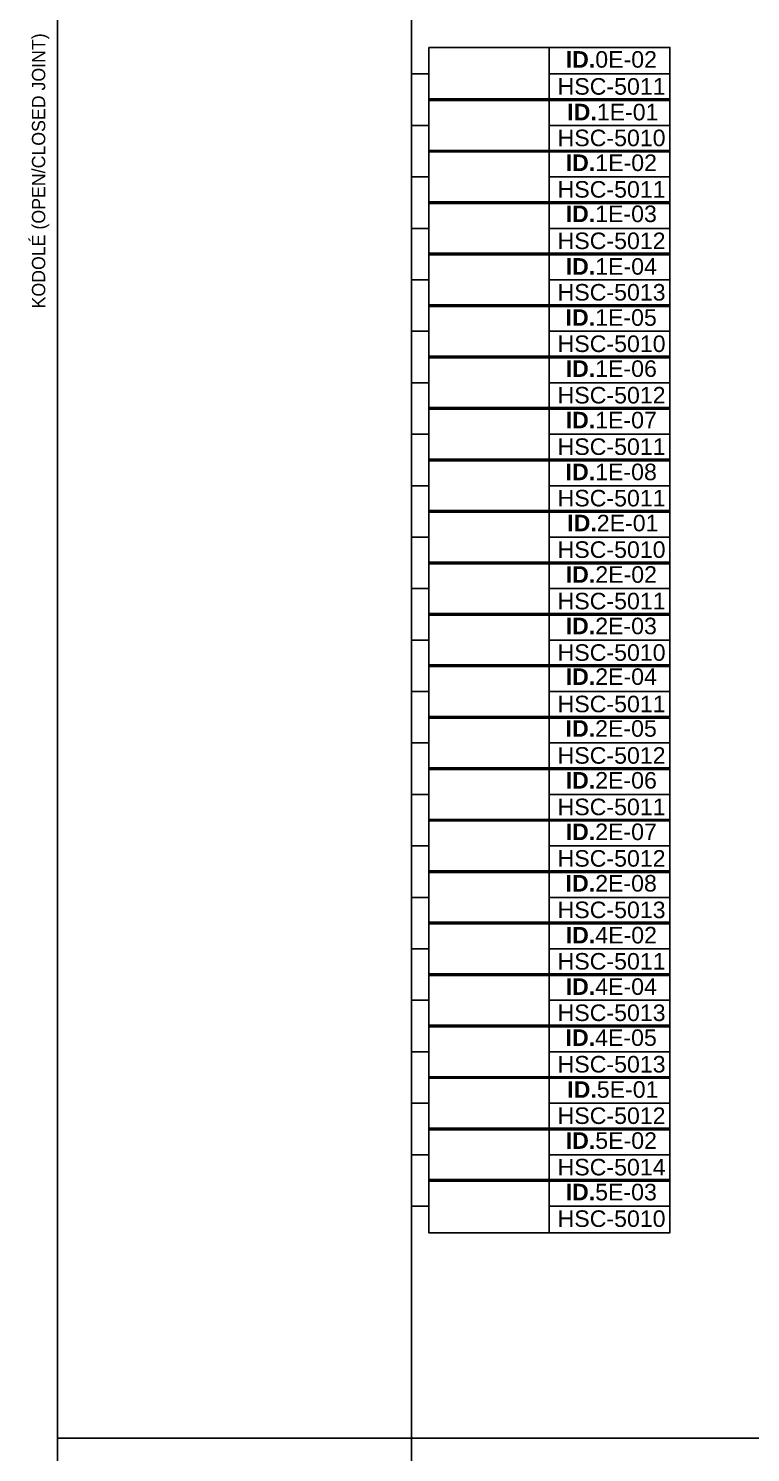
# Model space of a CAD drawing. Header units: metres. Extents: x -325 to 301, y -147 to 149.
# Drawn here: x -138.59 to -118.19, y 33.05 to 73.29 of the extents above; entities that cross this region are included whole.
import ezdxf

# ---------------------------------------------------------------- set-up
doc = ezdxf.new("R2010")
doc.units = ezdxf.units.M
doc.layers.add('-aux', color=50, linetype='Continuous', plot=False)
for name, color, linetype in [('A-KEYPLAN DETAILS POINT', 3, 'Continuous'), ('A-KEYPLAN_HATCH', 7, 'Continuous'), ('A_TEXT_2', 7, 'Continuous'), ('EIT_0 Llegenda', 7, 'Continuous')]:
    doc.layers.add(name, color=color, linetype=linetype)
doc.layers.add('A-KEYPLAN ID', color=7, linetype='Continuous', true_color=0x7f3f00)
doc.styles.get("Standard").update_dxf_attribs({"font": 'arial.ttf'})
doc.styles.add('x-llegenda materials$0$ENGRAVERS', font='TT0586M.TTF')

# ---------------------------------------------------------------- blocks, each defined once
blk = doc.blocks.new('0E_2_MON')
at = {"layer": 'A-KEYPLAN DETAILS POINT'}
blk.add_lwpolyline([(0, 0), (-0.5, 0)], dxfattribs=at)
at = {"layer": 'A-KEYPLAN ID'}
for points in [[(0, 0.75), (3.408, 0.75), (3.408, -0.75), (0, -0.75)], [(3.408, 0.75), (6.816, 0.75), (6.816, -0.75), (3.408, -0.75)], [(3.408, 0), (6.816, 0), (6.816, -0.75), (3.408, -0.75)]]:
    blk.add_lwpolyline(points, close=True, dxfattribs=at)
at = {"layer": 'A_TEXT_2', "attachment_point": 1}
for s, insert, char_height in [('\\pi0.11245;{\\fArial|b1|i0|c0|p34;ID.}0E-02', (3.759, 0.645), 0.46757), ('HSC-5011', (3.642, -0.118), 0.4676)]:
    blk.add_mtext_dynamic_manual_height_columns(s, width=2.72351, gutter_width=2.805, heights=[0], dxfattribs=dict(at, insert=insert, char_height=char_height))
blk = doc.blocks.new('1E_3_MON')
at = {"layer": 'A-KEYPLAN DETAILS POINT'}
blk.add_lwpolyline([(0, 0), (-0.5, 0)], dxfattribs=at)
at = {"layer": 'A-KEYPLAN ID'}
for points in [[(0, 0.75), (3.408, 0.75), (3.408, -0.75), (0, -0.75)], [(3.408, 0.75), (6.816, 0.75), (6.816, -0.75), (3.408, -0.75)], [(3.408, 0), (6.816, 0), (6.816, -0.75), (3.408, -0.75)]]:
    blk.add_lwpolyline(points, close=True, dxfattribs=at)
at = {"layer": 'A_TEXT_2', "attachment_point": 1}
for s, insert, char_height in [('\\pi0.11005;{\\fArial|b1|i0|c0|p34;ID.}1E-03', (3.759, 0.645), 0.46757), ('HSC-5012', (3.642, -0.118), 0.4676)]:
    blk.add_mtext_dynamic_manual_height_columns(s, width=2.72351, gutter_width=2.805, heights=[0], dxfattribs=dict(at, insert=insert, char_height=char_height))
blk = doc.blocks.new('1E_4_MON')
at = {"layer": 'A-KEYPLAN DETAILS POINT'}
blk.add_lwpolyline([(0, 0), (-0.5, 0)], dxfattribs=at)
at = {"layer": 'A-KEYPLAN ID'}
for points in [[(0, 0.75), (3.408, 0.75), (3.408, -0.75), (0, -0.75)], [(3.408, 0.75), (6.816, 0.75), (6.816, -0.75), (3.408, -0.75)], [(3.408, 0), (6.816, 0), (6.816, -0.75), (3.408, -0.75)]]:
    blk.add_lwpolyline(points, close=True, dxfattribs=at)
at = {"layer": 'A_TEXT_2', "attachment_point": 1}
for s, insert, char_height in [('\\pi0.11101;{\\fArial|b1|i0|c0|p34;ID.}1E-04', (3.759, 0.613), 0.46757), ('HSC-5013', (3.642, -0.118), 0.4676)]:
    blk.add_mtext_dynamic_manual_height_columns(s, width=2.72351, gutter_width=2.805, heights=[0], dxfattribs=dict(at, insert=insert, char_height=char_height))
blk = doc.blocks.new('1E_5_MON')
at = {"layer": 'A-KEYPLAN DETAILS POINT'}
blk.add_lwpolyline([(0, 0), (-0.5, 0)], dxfattribs=at)
at = {"layer": 'A-KEYPLAN ID'}
for points in [[(0, 0.75), (3.408, 0.75), (3.408, -0.75), (0, -0.75)], [(3.408, 0.75), (6.816, 0.75), (6.816, -0.75), (3.408, -0.75)], [(3.408, 0), (6.816, 0), (6.816, -0.75), (3.408, -0.75)]]:
    blk.add_lwpolyline(points, close=True, dxfattribs=at)
at = {"layer": 'A_TEXT_2', "attachment_point": 1}
for s, insert, char_height in [('\\pi0.1083;{\\fArial|b1|i0|c0|p34;ID.}1E-05', (3.759, 0.623), 0.46757), ('HSC-5010', (3.642, -0.118), 0.4676)]:
    blk.add_mtext_dynamic_manual_height_columns(s, width=2.72351, gutter_width=2.805, heights=[0], dxfattribs=dict(at, insert=insert, char_height=char_height))
blk = doc.blocks.new('1E_1_MON')
at = {"layer": 'A-KEYPLAN DETAILS POINT'}
blk.add_lwpolyline([(0, 0), (-0.5, 0)], dxfattribs=at)
at = {"layer": 'A-KEYPLAN ID'}
for points in [[(0, 0.75), (3.408, 0.75), (3.408, -0.75), (0, -0.75)], [(3.408, 0.75), (6.816, 0.75), (6.816, -0.75), (3.408, -0.75)], [(3.408, 0), (6.816, 0), (6.816, -0.75), (3.408, -0.75)]]:
    blk.add_lwpolyline(points, close=True, dxfattribs=at)
at = {"layer": 'A_TEXT_2', "attachment_point": 1}
for s, insert, char_height in [('\\pi0.15518;{\\fArial|b1|i0|c0|p34;ID.}1E-01', (3.759, 0.612), 0.46757), ('HSC-5010', (3.642, -0.118), 0.4676)]:
    blk.add_mtext_dynamic_manual_height_columns(s, width=2.72351, gutter_width=2.805, heights=[0], dxfattribs=dict(at, insert=insert, char_height=char_height))
blk = doc.blocks.new('1E_6_MON')
at = {"layer": 'A-KEYPLAN DETAILS POINT'}
blk.add_lwpolyline([(0, 0), (-0.5, 0)], dxfattribs=at)
at = {"layer": 'A-KEYPLAN ID'}
for points in [[(0, 0.75), (3.408, 0.75), (3.408, -0.75), (0, -0.75)], [(3.408, 0.75), (6.816, 0.75), (6.816, -0.75), (3.408, -0.75)], [(3.408, 0), (6.816, 0), (6.816, -0.75), (3.408, -0.75)]]:
    blk.add_lwpolyline(points, close=True, dxfattribs=at)
at = {"layer": 'A_TEXT_2', "attachment_point": 1}
for s, insert, char_height in [('\\pi0.11021;{\\fArial|b1|i0|c0|p34;ID.}1E-06', (3.759, 0.633), 0.46757), ('HSC-5012', (3.642, -0.118), 0.4676)]:
    blk.add_mtext_dynamic_manual_height_columns(s, width=2.72351, gutter_width=2.805, heights=[0], dxfattribs=dict(at, insert=insert, char_height=char_height))
blk = doc.blocks.new('1E_7_MON')
at = {"layer": 'A-KEYPLAN DETAILS POINT'}
blk.add_lwpolyline([(0, 0), (-0.5, 0)], dxfattribs=at)
at = {"layer": 'A-KEYPLAN ID'}
for points in [[(0, 0.75), (3.408, 0.75), (3.408, -0.75), (0, -0.75)], [(3.408, 0.75), (6.816, 0.75), (6.816, -0.75), (3.408, -0.75)], [(3.408, 0), (6.816, 0), (6.816, -0.75), (3.408, -0.75)]]:
    blk.add_lwpolyline(points, close=True, dxfattribs=at)
at = {"layer": 'A_TEXT_2', "attachment_point": 1}
for s, insert, char_height in [('\\pi0.11005;{\\fArial|b1|i0|c0|p34;ID.}1E-07', (3.759, 0.633), 0.46757), ('HSC-5011', (3.642, -0.118), 0.4676)]:
    blk.add_mtext_dynamic_manual_height_columns(s, width=2.72351, gutter_width=2.805, heights=[0], dxfattribs=dict(at, insert=insert, char_height=char_height))
blk = doc.blocks.new('1E_8_MON')
at = {"layer": 'A-KEYPLAN DETAILS POINT'}
blk.add_lwpolyline([(0, 0), (-0.5, 0)], dxfattribs=at)
at = {"layer": 'A-KEYPLAN ID'}
for points in [[(0, 0.75), (3.408, 0.75), (3.408, -0.75), (0, -0.75)], [(3.408, 0.75), (6.816, 0.75), (6.816, -0.75), (3.408, -0.75)], [(3.408, 0), (6.816, 0), (6.816, -0.75), (3.408, -0.75)]]:
    blk.add_lwpolyline(points, close=True, dxfattribs=at)
at = {"layer": 'A_TEXT_2', "attachment_point": 1}
for s, insert, char_height in [('\\pi0.10958;{\\fArial|b1|i0|c0|p34;ID.}1E-08', (3.759, 0.623), 0.46757), ('HSC-5011', (3.642, -0.118), 0.4676)]:
    blk.add_mtext_dynamic_manual_height_columns(s, width=2.72351, gutter_width=2.805, heights=[0], dxfattribs=dict(at, insert=insert, char_height=char_height))
blk = doc.blocks.new('1E_2_MON')
at = {"layer": 'A-KEYPLAN DETAILS POINT'}
blk.add_lwpolyline([(0, 0), (-0.5, 0)], dxfattribs=at)
at = {"layer": 'A-KEYPLAN ID'}
for points in [[(0, 0.75), (3.408, 0.75), (3.408, -0.75), (0, -0.75)], [(3.408, 0.75), (6.816, 0.75), (6.816, -0.75), (3.408, -0.75)], [(3.408, 0), (6.816, 0), (6.816, -0.75), (3.408, -0.75)]]:
    blk.add_lwpolyline(points, close=True, dxfattribs=at)
at = {"layer": 'A_TEXT_2', "attachment_point": 1}
for s, insert, char_height in [('\\pi0.11245;{\\fArial|b1|i0|c0|p34;ID.}1E-02', (3.759, 0.634), 0.46757), ('HSC-5011', (3.642, -0.118), 0.4676)]:
    blk.add_mtext_dynamic_manual_height_columns(s, width=2.72351, gutter_width=2.805, heights=[0], dxfattribs=dict(at, insert=insert, char_height=char_height))
blk = doc.blocks.new('2E_1_MON')
at = {"layer": 'A-KEYPLAN DETAILS POINT'}
blk.add_lwpolyline([(0, 0), (-0.5, 0)], dxfattribs=at)
at = {"layer": 'A-KEYPLAN ID'}
for points in [[(0, 0.75), (3.408, 0.75), (3.408, -0.75), (0, -0.75)], [(3.408, 0.75), (6.816, 0.75), (6.816, -0.75), (3.408, -0.75)], [(3.408, 0), (6.816, 0), (6.816, -0.75), (3.408, -0.75)]]:
    blk.add_lwpolyline(points, close=True, dxfattribs=at)
at = {"layer": 'A_TEXT_2', "attachment_point": 1}
for s, insert, char_height in [('\\pi0.15518;{\\fArial|b1|i0|c0|p34;ID.}2E-01', (3.759, 0.633), 0.46757), ('HSC-5010', (3.642, -0.118), 0.4676)]:
    blk.add_mtext_dynamic_manual_height_columns(s, width=2.72351, gutter_width=2.805, heights=[0], dxfattribs=dict(at, insert=insert, char_height=char_height))
blk = doc.blocks.new('2E_3_MON')
at = {"layer": 'A-KEYPLAN DETAILS POINT'}
blk.add_lwpolyline([(0, 0), (-0.5, 0)], dxfattribs=at)
at = {"layer": 'A-KEYPLAN ID'}
for points in [[(0, 0.75), (3.408, 0.75), (3.408, -0.75), (0, -0.75)], [(3.408, 0.75), (6.816, 0.75), (6.816, -0.75), (3.408, -0.75)], [(3.408, 0), (6.816, 0), (6.816, -0.75), (3.408, -0.75)]]:
    blk.add_lwpolyline(points, close=True, dxfattribs=at)
at = {"layer": 'A_TEXT_2', "attachment_point": 1}
for s, insert, char_height in [('\\pi0.11005;{\\fArial|b1|i0|c0|p34;ID.}2E-03', (3.759, 0.633), 0.46757), ('HSC-5010', (3.642, -0.118), 0.4676)]:
    blk.add_mtext_dynamic_manual_height_columns(s, width=2.72351, gutter_width=2.805, heights=[0], dxfattribs=dict(at, insert=insert, char_height=char_height))
blk = doc.blocks.new('2E_2_MON')
at = {"layer": 'A-KEYPLAN DETAILS POINT'}
blk.add_lwpolyline([(0, 0), (-0.5, 0)], dxfattribs=at)
at = {"layer": 'A-KEYPLAN ID'}
for points in [[(0, 0.75), (3.408, 0.75), (3.408, -0.75), (0, -0.75)], [(3.408, 0.75), (6.816, 0.75), (6.816, -0.75), (3.408, -0.75)], [(3.408, 0), (6.816, 0), (6.816, -0.75), (3.408, -0.75)]]:
    blk.add_lwpolyline(points, close=True, dxfattribs=at)
at = {"layer": 'A_TEXT_2', "attachment_point": 1}
for s, insert, char_height in [('\\pi0.11245;{\\fArial|b1|i0|c0|p34;ID.}2E-02', (3.759, 0.633), 0.46757), ('HSC-5011', (3.642, -0.118), 0.4676)]:
    blk.add_mtext_dynamic_manual_height_columns(s, width=2.72351, gutter_width=2.805, heights=[0], dxfattribs=dict(at, insert=insert, char_height=char_height))
blk = doc.blocks.new('2E_6_MON')
at = {"layer": 'A-KEYPLAN DETAILS POINT'}
blk.add_lwpolyline([(0, 0), (-0.5, 0)], dxfattribs=at)
at = {"layer": 'A-KEYPLAN ID'}
for points in [[(0, 0.75), (3.408, 0.75), (3.408, -0.75), (0, -0.75)], [(3.408, 0.75), (6.816, 0.75), (6.816, 0), (3.408, 0)], [(3.408, 0), (6.816, 0), (6.816, -0.75), (3.408, -0.75)]]:
    blk.add_lwpolyline(points, close=True, dxfattribs=at)
at = {"layer": 'A_TEXT_2', "attachment_point": 1}
for s, insert, char_height in [('\\pi0.11021;{\\fArial|b1|i0|c0|p34;ID.}2E-06', (3.759, 0.633), 0.46757), ('HSC-5011', (3.642, -0.118), 0.4676)]:
    blk.add_mtext_dynamic_manual_height_columns(s, width=2.72351, gutter_width=2.805, heights=[0], dxfattribs=dict(at, insert=insert, char_height=char_height))
blk = doc.blocks.new('2E_5_MON')
at = {"layer": 'A-KEYPLAN DETAILS POINT'}
blk.add_lwpolyline([(0, 0), (-0.5, 0)], dxfattribs=at)
at = {"layer": 'A-KEYPLAN ID'}
for points in [[(0, 0.75), (3.408, 0.75), (3.408, -0.75), (0, -0.75)], [(3.408, 0.75), (6.816, 0.75), (6.816, 0), (3.408, 0)], [(3.408, 0), (6.816, 0), (6.816, -0.75), (3.408, -0.75)]]:
    blk.add_lwpolyline(points, close=True, dxfattribs=at)
at = {"layer": 'A_TEXT_2', "attachment_point": 1}
for s, insert, char_height in [('\\pi0.1083;{\\fArial|b1|i0|c0|p34;ID.}2E-05', (3.759, 0.644), 0.46757), ('HSC-5012', (3.642, -0.118), 0.4676)]:
    blk.add_mtext_dynamic_manual_height_columns(s, width=2.72351, gutter_width=2.805, heights=[0], dxfattribs=dict(at, insert=insert, char_height=char_height))
blk = doc.blocks.new('2E_7_MON')
at = {"layer": 'A-KEYPLAN DETAILS POINT'}
blk.add_lwpolyline([(0, 0), (-0.5, 0)], dxfattribs=at)
at = {"layer": 'A-KEYPLAN ID'}
for points in [[(0, 0.75), (3.408, 0.75), (3.408, -0.75), (0, -0.75)], [(3.408, 0.75), (6.816, 0.75), (6.816, 0), (3.408, 0)], [(3.408, 0), (6.816, 0), (6.816, -0.75), (3.408, -0.75)]]:
    blk.add_lwpolyline(points, close=True, dxfattribs=at)
at = {"layer": 'A_TEXT_2', "attachment_point": 1}
for s, insert, char_height in [('\\pi0.11005;{\\fArial|b1|i0|c0|p34;ID.}2E-07', (3.759, 0.633), 0.46757), ('HSC-5012', (3.642, -0.118), 0.4676)]:
    blk.add_mtext_dynamic_manual_height_columns(s, width=2.72351, gutter_width=2.805, heights=[0], dxfattribs=dict(at, insert=insert, char_height=char_height))
blk = doc.blocks.new('2E_8_MON')
at = {"layer": 'A-KEYPLAN DETAILS POINT'}
blk.add_lwpolyline([(0, 0), (-0.5, 0)], dxfattribs=at)
at = {"layer": 'A-KEYPLAN ID'}
for points in [[(0, 0.75), (3.408, 0.75), (3.408, -0.75), (0, -0.75)], [(3.408, 0.75), (6.816, 0.75), (6.816, 0), (3.408, 0)], [(3.408, 0), (6.816, 0), (6.816, -0.75), (3.408, -0.75)]]:
    blk.add_lwpolyline(points, close=True, dxfattribs=at)
at = {"layer": 'A_TEXT_2', "attachment_point": 1}
for s, insert, char_height in [('\\pi0.10958;{\\fArial|b1|i0|c0|p34;ID.}2E-08', (3.759, 0.633), 0.46757), ('HSC-5013', (3.642, -0.118), 0.4676)]:
    blk.add_mtext_dynamic_manual_height_columns(s, width=2.72351, gutter_width=2.805, heights=[0], dxfattribs=dict(at, insert=insert, char_height=char_height))
blk = doc.blocks.new('2E_4_MON+')
at = {"layer": 'A-KEYPLAN DETAILS POINT'}
blk.add_lwpolyline([(0, 0), (-0.5, 0)], dxfattribs=at)
at = {"layer": 'A-KEYPLAN ID'}
for points in [[(0, 0.75), (3.408, 0.75), (3.408, -0.75), (0, -0.75)], [(3.408, 0.75), (6.816, 0.75), (6.816, -0.75), (3.408, -0.75)], [(3.408, 0), (6.816, 0), (6.816, -0.75), (3.408, -0.75)]]:
    blk.add_lwpolyline(points, close=True, dxfattribs=at)
at = {"layer": 'A_TEXT_2', "attachment_point": 1}
for s, insert, char_height in [('\\pi0.11101;{\\fArial|b1|i0|c0|p34;ID.}2E-04', (3.759, 0.655), 0.46757), ('HSC-5011', (3.642, -0.118), 0.4676)]:
    blk.add_mtext_dynamic_manual_height_columns(s, width=2.72351, gutter_width=2.805, heights=[0], dxfattribs=dict(at, insert=insert, char_height=char_height))
blk = doc.blocks.new('4E_2_MON')
at = {"layer": 'A-KEYPLAN DETAILS POINT'}
blk.add_lwpolyline([(0, 0), (-0.5, 0)], dxfattribs=at)
at = {"layer": 'A-KEYPLAN ID'}
for points in [[(0, 0.75), (3.408, 0.75), (3.408, -0.75), (0, -0.75)], [(3.408, 0.75), (6.816, 0.75), (6.816, 0), (3.408, 0)], [(3.408, 0), (6.816, 0), (6.816, -0.75), (3.408, -0.75)]]:
    blk.add_lwpolyline(points, close=True, dxfattribs=at)
at = {"layer": 'A_TEXT_2', "attachment_point": 1}
for s, insert, char_height in [('\\pi0.11245;{\\fArial|b1|i0|c0|p34;ID.}4E-02', (3.759, 0.622), 0.46757), ('HSC-5011', (3.642, -0.118), 0.4676)]:
    blk.add_mtext_dynamic_manual_height_columns(s, width=2.72351, gutter_width=2.805, heights=[0], dxfattribs=dict(at, insert=insert, char_height=char_height))
blk = doc.blocks.new('4E_4_MON')
at = {"layer": 'A-KEYPLAN DETAILS POINT'}
blk.add_lwpolyline([(0.011, 0), (-0.489, 0)], dxfattribs=at)
at = {"layer": 'A-KEYPLAN ID'}
for points in [[(0, 0.75), (3.408, 0.75), (3.408, -0.75), (0, -0.75)], [(3.408, 0.75), (6.816, 0.75), (6.816, 0), (3.408, 0)], [(3.408, 0), (6.816, 0), (6.816, -0.75), (3.408, -0.75)]]:
    blk.add_lwpolyline(points, close=True, dxfattribs=at)
at = {"layer": 'A_TEXT_2', "attachment_point": 1}
for s, insert, char_height in [('\\pi0.11101;{\\fArial|b1|i0|c0|p34;ID.}4E-04', (3.759, 0.622), 0.46757), ('HSC-5013', (3.642, -0.118), 0.4676)]:
    blk.add_mtext_dynamic_manual_height_columns(s, width=2.72351, gutter_width=2.805, heights=[0], dxfattribs=dict(at, insert=insert, char_height=char_height))
blk = doc.blocks.new('4E_5_MON')
at = {"layer": 'A-KEYPLAN DETAILS POINT'}
blk.add_lwpolyline([(0, 0), (-0.5, 0)], dxfattribs=at)
at = {"layer": 'A-KEYPLAN ID'}
for points in [[(0, 0.75), (3.408, 0.75), (3.408, -0.75), (0, -0.75)], [(3.408, 0.75), (6.816, 0.75), (6.816, 0), (3.408, 0)], [(3.408, 0), (6.816, 0), (6.816, -0.75), (3.408, -0.75)]]:
    blk.add_lwpolyline(points, close=True, dxfattribs=at)
at = {"layer": 'A_TEXT_2', "attachment_point": 1}
for s, insert, char_height in [('\\pi0.1083;{\\fArial|b1|i0|c0|p34;ID.}4E-05', (3.759, 0.633), 0.46757), ('HSC-5013', (3.642, -0.118), 0.4676)]:
    blk.add_mtext_dynamic_manual_height_columns(s, width=2.72351, gutter_width=2.805, heights=[0], dxfattribs=dict(at, insert=insert, char_height=char_height))
blk = doc.blocks.new('5E_2_MON')
at = {"layer": 'A-KEYPLAN DETAILS POINT'}
blk.add_lwpolyline([(0, 0), (-0.5, 0)], dxfattribs=at)
at = {"layer": 'A-KEYPLAN ID'}
for points in [[(0, 0.75), (3.408, 0.75), (3.408, -0.75), (0, -0.75)], [(3.408, 0.75), (6.816, 0.75), (6.816, 0), (3.408, 0)], [(3.408, 0), (6.816, 0), (6.816, -0.75), (3.408, -0.75)]]:
    blk.add_lwpolyline(points, close=True, dxfattribs=at)
at = {"layer": 'A_TEXT_2', "attachment_point": 1}
for s, insert, char_height in [('\\pi0.11245;{\\fArial|b1|i0|c0|p34;ID.}5E-02', (3.759, 0.633), 0.46757), ('HSC-5014', (3.642, -0.118), 0.4676)]:
    blk.add_mtext_dynamic_manual_height_columns(s, width=2.72351, gutter_width=2.805, heights=[0], dxfattribs=dict(at, insert=insert, char_height=char_height))
blk = doc.blocks.new('5E_1_MON')
at = {"layer": 'A-KEYPLAN DETAILS POINT'}
blk.add_lwpolyline([(0, 0), (-0.5, 0)], dxfattribs=at)
at = {"layer": 'A-KEYPLAN ID'}
for points in [[(0, 0.75), (3.408, 0.75), (3.408, -0.75), (0, -0.75)], [(3.408, 0.75), (6.816, 0.75), (6.816, 0), (3.408, 0)], [(3.408, 0), (6.816, 0), (6.816, -0.75), (3.408, -0.75)]]:
    blk.add_lwpolyline(points, close=True, dxfattribs=at)
at = {"layer": 'A_TEXT_2', "attachment_point": 1}
for s, insert, char_height in [('\\pi0.15518;{\\fArial|b1|i0|c0|p34;ID.}5E-01', (3.759, 0.622), 0.46757), ('HSC-5012', (3.642, -0.118), 0.4676)]:
    blk.add_mtext_dynamic_manual_height_columns(s, width=2.72351, gutter_width=2.805, heights=[0], dxfattribs=dict(at, insert=insert, char_height=char_height))
blk = doc.blocks.new('5E_3_MON')
at = {"layer": 'A-KEYPLAN DETAILS POINT'}
blk.add_lwpolyline([(0, 0), (-0.5, 0)], dxfattribs=at)
at = {"layer": 'A-KEYPLAN ID'}
for points in [[(0, 0.75), (3.408, 0.75), (3.408, -0.75), (0, -0.75)], [(3.408, 0.75), (6.816, 0.75), (6.816, 0), (3.408, 0)], [(3.408, 0), (6.816, 0), (6.816, -0.75), (3.408, -0.75)]]:
    blk.add_lwpolyline(points, close=True, dxfattribs=at)
at = {"layer": 'A_TEXT_2', "attachment_point": 1}
for s, insert, char_height in [('\\pi0.11005;{\\fArial|b1|i0|c0|p34;ID.}5E-03', (3.759, 0.633), 0.46757), ('HSC-5010', (3.642, -0.118), 0.4676)]:
    blk.add_mtext_dynamic_manual_height_columns(s, width=2.72351, gutter_width=2.805, heights=[0], dxfattribs=dict(at, insert=insert, char_height=char_height))

msp = doc.modelspace()

# ---------------------------------------------------------------- linework, layer by layer
at = {"layer": '-aux'}
msp.add_line((-137.766, -6.543), (-137.766, 33.457), dxfattribs=at)
at = {"layer": 'A-KEYPLAN_HATCH'}
for points in [[(-137.766, 33.457), (-137.766, 133.457)], [(-127.766, 33.457), (-127.766, 133.457)], [(-137.766, 33.457), (-97.766, 33.457)], [(-127.766, -6.543), (-127.766, 33.457)]]:
    msp.add_lwpolyline(points, dxfattribs=at)

# ---------------------------------------------------------------- block references
for name, p in [('0E_2_MON', (-127.285, 72.003)), ('1E_1_MON', (-127.285, 70.548)), ('1E_2_MON', (-127.285, 69.094)), ('1E_3_MON', (-127.285, 67.64)), ('1E_4_MON', (-127.285, 66.186)), ('1E_5_MON', (-127.285, 64.732)), ('1E_6_MON', (-127.285, 63.278)), ('1E_7_MON', (-127.285, 61.824)), ('1E_8_MON', (-127.285, 60.369)), ('2E_1_MON', (-127.285, 58.915)), ('2E_2_MON', (-127.285, 57.461)), ('2E_3_MON', (-127.285, 56.007)), ('2E_4_MON+', (-127.285, 54.553)), ('2E_5_MON', (-127.285, 53.099)), ('2E_6_MON', (-127.285, 51.645)), ('2E_7_MON', (-127.285, 50.19)), ('2E_8_MON', (-127.285, 48.736)), ('4E_2_MON', (-127.285, 47.282)), ('4E_4_MON', (-127.285, 45.828)), ('4E_5_MON', (-127.285, 44.374)), ('5E_1_MON', (-127.285, 42.92)), ('5E_2_MON', (-127.285, 41.466)), ('5E_3_MON', (-127.285, 40.011))]:
    msp.add_blockref(name, p, dxfattribs=at)

# ---------------------------------------------------------------- texts
at = {"layer": 'EIT_0 Llegenda', "insert": (-138.493, 73.151), "char_height": 0.375, "width": 19.2101, "attachment_point": 3, "rotation": 90, "style": 'x-llegenda materials$0$ENGRAVERS'}
msp.add_mtext('KODOLÉ (OPEN/CLOSED JOINT)', dxfattribs=at)

doc.saveas('drawing.dxf')
